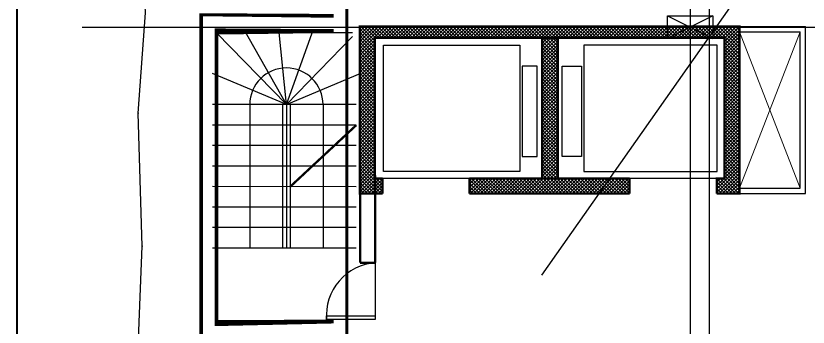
# Model space of a CAD drawing. Extents: x 285329 to 658348, y -83126 to -16980.
# Drawn here: x 312462 to 313506, y -35737 to -35327 of the extents above; entities that cross this region are included whole.
import ezdxf

# ---------------------------------------------------------------- set-up
doc = ezdxf.new("R2010")
doc.units = 0
for name, color, linetype in [('AXIS', 1, 'CONTINUOUS'), ('COLUMN', 5, 'CONTINUOUS'), ('FURNITURE', 4, 'CONTINUOUS'), ('WALL', 7, 'CONTINUOUS'), ('WALL1', 2, 'CONTINUOUS')]:
    doc.layers.add(name, color=color, linetype=linetype)
doc.layers.add('excavation border', color=5, linetype='CONTINUOUS', lineweight=30)
doc.layers.add('VIS', color=8, linetype='CONTINUOUS', lineweight=18)

# ---------------------------------------------------------------- blocks, each defined once
blk = doc.blocks.new('COLUMN')
at = {"layer": 'AXIS'}
for p, q in [((236924.6994773077, -9644.256519553426), (236984.6994773077, -9674.256519553428)), ((236984.6994773077, -9644.256519553426), (236924.6994773077, -9674.256519553428))]:
    blk.add_line(p, q, dxfattribs=at)
at = {"layer": 'COLUMN'}
blk.add_lwpolyline([(236924.6994773077, -9644.256519553426), (236984.6994773077, -9644.256519553426), (236984.6994773077, -9674.256519553428), (236924.6994773077, -9674.256519553428)], close=True, dxfattribs=at)
blk = doc.blocks.new('uyu')
at = {"layer": 'AXIS'}
h = blk.add_hatch(dxfattribs=at)
h.set_pattern_fill('ANSI37', color=256, style=0)
h.set_pattern_definition([(45, (0, 0), (-2.245064030267287, 2.245064030267288), []), (135, (0, 0), (-2.245064030267288, -2.245064030267287), [])])
h.paths.add_polyline_path([(334939.1902244249, -40599.43510781852), (334939.1902244249, -40799.51740095142), (334939.1902244249, -40819.51740095143), (334969.1902244248, -40819.51740095143), (334969.1902244248, -40799.51740095142), (334959.1902244249, -40799.51740095142), (334959.1902244249, -40614.43510781847), (335419.7082928794, -40614.43510781847), (335419.7082928794, -40799.51740095142), (335409.7082928795, -40799.51740095142), (335409.7082928795, -40819.51740095143), (335439.7082928795, -40819.51740095143), (335439.7082928795, -40599.43510781847), (335404.6671025775, -40599.43510781847)])
h.paths.add_polyline_path([(335179.6059162813, -40799.51740095142), (335200.0125942932, -40799.51740095142), (335200.0125942932, -40614.43510781847), (335179.6059162813, -40614.43510781847)], flags=17)
h.paths.add_polyline_path([(335294.6671025773, -40819.51740095143), (335294.6671025773, -40799.51740095142), (335083.7250015497, -40799.51740095142), (335083.7250015497, -40819.51740095143)], flags=17)
at = {"layer": 'FURNITURE'}
for p, q in [((335083.7250015497, -40799.51740095142), (334969.1902244248, -40799.51740095142)), ((335409.7082928795, -40799.51740095142), (335294.6671025773, -40799.51740095142))]:
    blk.add_line(p, q, dxfattribs=at)
at = {"layer": 'FURNITURE', "ltscale": 3}
for points in [[(334970.5629893892, -40623.93444362663), (335150.3225313741, -40623.93444362663), (335150.3225313741, -40790.38536414244), (334970.5629893892, -40790.38536414244)], [(335410.3217857753, -40623.93444362663), (335234.5913874204, -40623.93444362663), (335234.5913874204, -40790.38536414244), (335410.3217857753, -40790.38536414244)], [(335153.2490084484, -40770.53491428618), (335173.0205704881, -40770.53491428618), (335173.0205704881, -40651.59203302018), (335153.2490084484, -40651.59203302018)], [(335231.2095207769, -40770.53491428618), (335205.9337202097, -40770.53491428618), (335205.9337202097, -40651.59203302018), (335231.2095207769, -40651.59203302018)]]:
    blk.add_lwpolyline(points, close=True, dxfattribs=at)
at = {"layer": 'WALL', "ltscale": 3}
for p, q in [((334964.1902244248, -40599.43510781847), (335344.6671025773, -40599.43510781847)), ((334964.190224425, -40599.43510781852), (335344.6671025775, -40599.43510781852)), ((334964.190224425, -40599.43510781852), (335344.6671025775, -40599.43510781852))]:
    blk.add_line(p, q, dxfattribs=at)
at = {"layer": 'WALL', "linetype": 'Continuous', "const_width": 3}
for points in [[(334939.1902244249, -40799.51740095142), (334939.1902244249, -40799.51740095142), (334939.1902244249, -40599.43510781852), (335404.6671025775, -40599.43510781847)], [(334964.1902244248, -40599.43510781847), (335344.6671025773, -40599.43510781847)], [(334964.190224425, -40599.43510781852), (335344.6671025775, -40599.43510781852)], [(335404.6671025775, -40599.43510781847), (335439.7082928795, -40599.43510781847), (335439.7082928795, -40819.51740095143), (335409.7082928795, -40819.51740095143)], [(334969.1902244248, -40819.51740095143), (334939.1902244249, -40819.51740095143), (334939.1902244249, -40614.43510781847)], [(334959.1902244249, -40614.43510781847), (334959.1902244249, -40799.51740095142)], [(334959.1902244249, -40614.43510781847), (335419.7082928794, -40614.43510781847), (335419.7082928794, -40799.51740095142), (335409.7082928795, -40799.51740095142)], [(334969.1902244248, -40799.51740095142), (334959.1902244249, -40799.51740095142), (334959.1902244249, -40614.43510781847)], [(335179.6059162813, -40614.43510781847), (335179.6059162813, -40799.51740095142)], [(335200.0125942932, -40614.43510781847), (335200.0125942932, -40799.51740095142)], [(334959.1902244249, -40799.51740095142), (334969.1902244248, -40799.51740095142)], [(334969.1902244248, -40799.51740095142), (334969.1902244248, -40819.51740095143)], [(335294.6671025773, -40799.51740095142), (335083.7250015497, -40799.51740095142)], [(335083.7250015497, -40799.51740095142), (335083.7250015497, -40819.51740095143)], [(335294.6671025773, -40799.51740095142), (335294.6671025773, -40819.51740095143)], [(335409.7082928795, -40799.51740095142), (335409.7082928795, -40819.51740095143)], [(335419.7082928794, -40799.51740095142), (335409.7082928795, -40799.51740095142), (335409.7082928795, -40819.51740095143)], [(335294.6671025773, -40819.51740095143), (335083.7250015497, -40819.51740095143)]]:
    blk.add_lwpolyline(points, dxfattribs=at)

msp = doc.modelspace()

# ---------------------------------------------------------------- linework, layer by layer
at = {"layer": 'AXIS'}
for p, q in [((312898.1405918565, -33880.1054967288), (312898.1561063929, -37456.98294061148)), ((313351.1609531586, -33880.17222539904), (313350.6329842255, -37464.54864370435)), ((312549.4417696402, -35342.48775849854), (314890.5309541628, -35342.48776515273))]:
    msp.add_line(p, q, dxfattribs=at)
at = {"layer": 'excavation border'}
for points in [[(312621.288262795, -35808.7588250098), (312628.5096451414, -35630.63932682332), (312623.4084031722, -35455.59764112409), (312633.0139011545, -35323.50231150316), (312624.3171718005, -35132.60006243869), (312632.7779755542, -34989.29546097793), (312637.0055431228, -34798.60545868896), (312684.1477097113, -34695.98972388323), (312680.72979283, -34534.76076479966), (312669.4742421447, -34364.95408479083), (312655.8982744092, -34215.92397004572), (312660.477302128, -34159.94331441196), (312675.4036638636, -34108.49974799417), (312700.2300112618, -34065.78491481428), (312757.4621075047, -34051.95146044186), (312942.2740649146, -34042.29470634498), (313084.5480497261, -34034.58327681629), (313240.735958375, -34050.40962168978), (313399.894426264, -34062.33536688389), (313571.8392502592, -34062.84438760645)], [(314013.6586081767, -34448.15023905537), (313154.6575776504, -35668.80192136714)]]:
    msp.add_lwpolyline(points, dxfattribs=at)
for p in [(312623.4084031722, -35455.59764112409), (312628.5096451414, -35630.63932682332)]:
    msp.add_point(p, dxfattribs=at)
at = {"layer": 'FURNITURE', "ltscale": 3}
for p, q in [((313376.2745982349, -37012.85370298355), (313376.2745982302, -34311.95565249011)), ((312818.584756641, -35444.31003119822), (312762.660006039, -35344.9501282348)), ((312818.584756641, -35444.31003119822), (312808.5847566367, -35344.95012823139)), ((312818.584756641, -35444.31003119822), (312854.5095072383, -35344.95012823646)), ((312726.3691956128, -35349.95012823342), (312818.584756641, -35444.31003119822)), ((312905.8003176569, -35354.56585904734), (312818.584756641, -35444.31003119822)), ((312818.584756641, -35444.31003119822), (312721.3691956149, -35403.47960542092)), ((312818.584756641, -35444.31003119822), (312915.8003176565, -35403.47960541985)), ((312910.8003176583, -35444.31003119679), (312721.3691956182, -35444.31003119454)), ((312813.5847566376, -35444.31003119733), (312813.5847566328, -35633.3100311995)), ((312818.584756641, -35444.31003119822), (312818.5847566382, -35633.31003120461)), ((312823.5847566319, -35444.31003119975), (312823.5847566376, -35633.31003119703)), ((312910.8003176569, -35471.31003120333), (312721.3691956167, -35471.31003120107)), ((312910.8003176515, -35498.31003120141), (312721.3691956133, -35498.31003120337)), ((312910.8003176596, -35525.54752557648), (312721.3691956185, -35525.31003119656)), ((312910.8003176561, -35552.54752557878), (312721.369195617, -35552.31003120311)), ((312910.8003176508, -35579.54752557686), (312721.3691956117, -35579.31003120119)), ((312910.800317657, -35606.31003119665), (312721.3691956188, -35606.31003119861)), ((312910.8003176536, -35633.31003119895), (312721.3691956135, -35633.31003119669)), ((312935.8003176579, -35652.53242136597), (312935.800317653, -35727.45012823221))]:
    msp.add_line(p, q, dxfattribs=at)
at = {"layer": 'FURNITURE', "linetype": 'Continuous', "flags": 128}
msp.add_lwpolyline([(312935.800317653, -35727.45012823221), (312871.4950005879, -35727.45012823174), (312871.4950005886, -35722.45012823355), (312935.8003176537, -35722.45012823403), (312935.800317653, -35727.45012823221)], dxfattribs=at)
at = {"layer": 'FURNITURE', "linetype": 'Continuous'}
msp.add_arc((312940.9652821426, -35722.0227087649), 69.6819696998372, 94.25077430001986, 184.4672031123887, dxfattribs=at)
at = {"layer": 'VIS', "linetype": 'Continuous', "lineweight": 5}
for p, q in [((313415.9135843049, -35554.40636381723), (313495.9135843042, -35348.32407068123)), ((313495.9135843012, -35554.406363817), (313415.9135843078, -35348.32407068143))]:
    msp.add_line(p, q, dxfattribs=at)
at = {"layer": 'WALL', "linetype": 'Continuous'}
for p, q in [((313415.9135843122, -35341.32407068034), (313502.9135843068, -35341.32407067823)), ((313415.9135843078, -35348.32407068143), (313495.9135843042, -35348.32407068123)), ((313495.9135843012, -35554.406363817), (313495.9135843042, -35348.32407068123)), ((313502.9135843075, -35561.40636381556), (313502.9135843068, -35341.32407067823)), ((312770.2946998756, -35444.31003119333), (312770.2946998728, -35633.3100311997)), ((312866.8748133918, -35444.31003119953), (312866.8748133976, -35633.31003119681)), ((313415.9135843049, -35554.40636381723), (313495.9135843012, -35554.406363817)), ((313415.913584311, -35561.40636381346), (313502.9135843075, -35561.40636381556))]:
    msp.add_line(p, q, dxfattribs=at)
at = {"layer": 'WALL', "linetype": 'Continuous', "const_width": 3}
for points in [[(314778.5291164672, -33992.52453045206), (312463.5291164703, -33992.52453045207), (312463.5291164795, -37703.52453045217), (314380.5291164855, -37703.5245304421)], [(312910.8003176569, -35471.31003120333), (312823.5847566319, -35552.43728337247)], [(312915.8003176626, -35537.45012823289), (312915.8003176588, -35652.53242136601)], [(312935.8003176511, -35537.45012823771), (312935.8003176579, -35652.53242136597)], [(312935.8003176579, -35652.53242136597), (312915.8003176588, -35652.53242136601)]]:
    msp.add_lwpolyline(points, dxfattribs=at)
at = {"layer": 'WALL', "linetype": 'Continuous', "ltscale": 3, "const_width": 5}
for points in [[(312880.8003176503, -35327.4501282346), (312706.3691956184, -35327.45012823074), (312706.3691956121, -35749.95012823703), (312880.8003176546, -35749.95012823601)], [(312880.8003176493, -35347.45012823157), (312726.3691956184, -35347.45012823189), (312726.3691956208, -35729.9501282309), (312880.8003176535, -35729.9501282348)]]:
    msp.add_lwpolyline(points, dxfattribs=at)
at = {"layer": 'WALL', "linetype": 'Continuous', "ltscale": 3}
msp.add_lwpolyline([(312905.8003176567, -35349.95012822904), (312726.3691956128, -35349.95012823342), (312726.3691956208, -35729.9501282309), (312880.8003176535, -35729.9501282348)], dxfattribs=at)
at = {"layer": 'WALL', "linetype": 'Continuous'}
msp.add_arc((312818.584756641, -35444.31003119822), 48.29005676117958, 1.667526652835144e-09, 180.0000000016675, dxfattribs=at)
at = {"layer": 'WALL1', "lineweight": 60}
msp.add_lwpolyline([(314443.0993179852, -36117.15052338776), (314443.0993201897, -35342.48776387984), (314443.3776303876, -34227.69004588099), (313991.4286875793, -34227.69004459309), (312898.1420995144, -34227.69478666606), (312898.1469348748, -35342.48775948954), (312898.1502949301, -36117.15051899506)], dxfattribs=at)

# ---------------------------------------------------------------- block references
at = {"layer": 'VIS', "linetype": 'Continuous', "lineweight": 5, "rotation": 359.99999983714}
msp.add_blockref('uyu', (-22023.7947086941, 5258.111036167458), dxfattribs=at)
at = {"layer": 'WALL', "linetype": 'Continuous', "rotation": 359.99999983714}
msp.add_blockref('COLUMN', (76396.1728495507, -25683.19386682662), dxfattribs=at)

doc.saveas('drawing.dxf')
